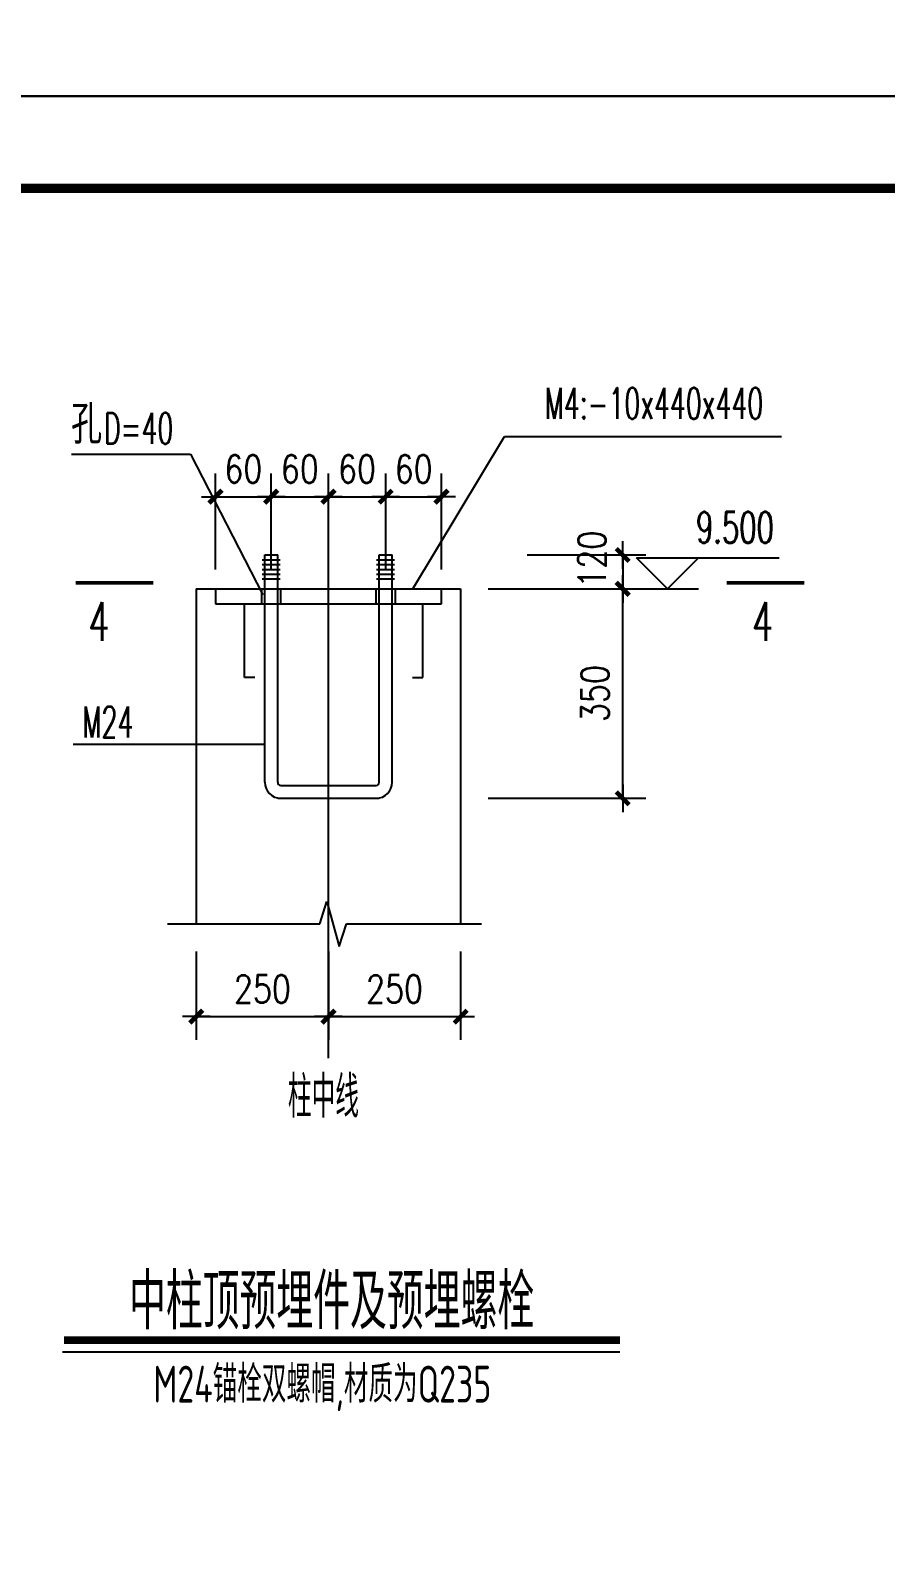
# Model space of a CAD drawing. Extents: x 2025205 to 2402328, y -557483 to 329036.
# Drawn here: x 2159144 to 2168411, y -273040 to -256634 of the extents above; entities that cross this region are included whole.
import ezdxf
from ezdxf.enums import TextEntityAlignment as Align

# ---------------------------------------------------------------- set-up
doc = ezdxf.new("R2010")
doc.units = 0
doc.header["$LTSCALE"] = 1500
doc.header["$MEASUREMENT"] = 0
for name, color, linetype in [('AXIS', 3, 'Continuous'), ('OTHER', 7, 'Continuous'), ('PUB_DIM', 3, 'Continuous'), ('PUB_TEXT', 7, 'Continuous'), ('PUB_TITLE', 4, 'Continuous')]:
    doc.layers.add(name, color=color, linetype=linetype)
doc.styles.add('_HZTXT', font='txt.shx', dxfattribs={"width": 0.8, "bigfont": 'hztxt.shx'})
doc.styles.add('_SIMPLEX', font='SIMPLEX.shx', dxfattribs={"width": 0.8, "bigfont": 'tssdchn.shx'})
doc.styles.add('DIM_FONT', font='SIMPLEX.shx', dxfattribs={"width": 0.8})
doc.styles.add('TSSD_DIMENSION', font='tssdeng.shx', dxfattribs={"width": 0.8, "bigfont": 'tssdchn.shx'})
doc.styles.add('TSSD_REIN', font='TSSDENG', dxfattribs={"width": 0.8, "bigfont": 'TSSDCHN'})
doc.dimstyles.new('DIMN', dxfattribs={"dimtxt": 300, "dimasz": 1, "dimexe": 250, "dimexo": 300, "dimgap": 150, "dimtad": 1, "dimdec": 0, "dimzin": 0, "dimdsep": 46, "dimtxsty": 'DIM_FONT', "dimblk": '_DIMX', "dimcen": 0.09, "dimclrt": 7, "dimadec": 0, "dimazin": 0, "dimtfac": 1, "dimtdec": 0, "dimtix": 1, "dimtmove": 2, "dimatfit": 3, "dimldrblk": '_DIMX', "dimfxl": 1, "dimtolj": 1, "dimtzin": 0, "dimarcsym": 0})

# ---------------------------------------------------------------- blocks, each defined once
blk = doc.blocks.new('_DIMX')
blk.add_line((-150, 0), (150, 0))
at = {"const_width": 50}
blk.add_lwpolyline([(-70, -70), (70, 70)], dxfattribs=at)
blk = doc.blocks.new('*D110')
at = {"color": 0, "lineweight": -2, "transparency": 16777216}
for p, q in [((2164527.328654938, -262317.887713744), (2165811.599409323, -262317.887713744)), ((2165561.599409323, -262318.887713744), (2165561.599409323, -262684.3585896223)), ((2164527.328654938, -262685.3585896223), (2165811.599409323, -262685.3585896223))]:
    blk.add_line(p, q, dxfattribs=at)
at = {"layer": 'Defpoints', "color": 0, "transparency": 16777216}
for p in [(2164227.328654938, -262317.887713744), (2164227.328654938, -262685.3585896223), (2165561.599409323, -262685.3585896223)]:
    blk.add_point(p, dxfattribs=at)
at = {"color": 0, "lineweight": -2, "transparency": 16777216}
for p, rotation in [((2165561.599409323, -262317.887713744), 90), ((2165561.599409323, -262685.3585896223), 270)]:
    blk.add_blockref('_DIMX', p, dxfattribs=dict(at, rotation=rotation))
at = {"color": 7, "transparency": 16777216, "insert": (2165229.264538947, -262364.5393990445), "char_height": 300, "attachment_point": 5, "rotation": 90, "style": 'DIM_FONT'}
blk.add_mtext('\\A1;120', dxfattribs=at)
blk = doc.blocks.new('*D111')
at = {"color": 0, "lineweight": -2, "transparency": 16777216}
for p, q in [((2162994.347913917, -262474.9585896222), (2162994.347913917, -261436.31129268)), ((2163598.748843695, -262474.9585896222), (2163598.748843695, -261436.31129268)), ((2162993.347913917, -261686.31129268), (2162992.347913917, -261686.31129268)), ((2162994.347913917, -261686.31129268), (2163598.748843695, -261686.31129268)), ((2163599.748843695, -261686.31129268), (2163600.748843695, -261686.31129268))]:
    blk.add_line(p, q, dxfattribs=at)
at = {"layer": 'Defpoints', "color": 0, "transparency": 16777216}
for p in [(2163598.748843695, -261686.31129268), (2162994.347913917, -262774.9585896222), (2163598.748843695, -262774.9585896222)]:
    blk.add_point(p, dxfattribs=at)
at = {"color": 0, "lineweight": -2, "transparency": 16777216}
blk.add_blockref('_DIMX', (2162994.347913917, -261686.31129268), dxfattribs=at)
at = {"color": 0, "lineweight": -2, "transparency": 16777216, "rotation": 180}
blk.add_blockref('_DIMX', (2163598.748843695, -261686.31129268), dxfattribs=at)
at = {"color": 7, "transparency": 16777216, "insert": (2163296.548378806, -261386.31129268), "char_height": 300, "attachment_point": 5, "style": 'DIM_FONT'}
blk.add_mtext('\\A1;60', dxfattribs=at)
blk = doc.blocks.new('*D112')
at = {"color": 0, "lineweight": -2, "transparency": 16777216}
for p, q in [((2162374.347913917, -262474.9585896222), (2162374.347913917, -261436.31129268)), ((2162994.347913917, -262474.9585896222), (2162994.347913917, -261436.31129268)), ((2162373.347913917, -261686.31129268), (2162372.347913917, -261686.31129268)), ((2162374.347913917, -261686.31129268), (2162994.347913917, -261686.31129268)), ((2162995.347913917, -261686.31129268), (2162996.347913917, -261686.31129268))]:
    blk.add_line(p, q, dxfattribs=at)
at = {"layer": 'Defpoints', "color": 0, "transparency": 16777216}
for p in [(2162994.347913917, -261686.31129268), (2162374.347913917, -262774.9585896222), (2162994.347913917, -262774.9585896222)]:
    blk.add_point(p, dxfattribs=at)
at = {"color": 0, "lineweight": -2, "transparency": 16777216}
blk.add_blockref('_DIMX', (2162374.347913917, -261686.31129268), dxfattribs=at)
at = {"color": 0, "lineweight": -2, "transparency": 16777216, "rotation": 180}
blk.add_blockref('_DIMX', (2162994.347913917, -261686.31129268), dxfattribs=at)
at = {"color": 7, "transparency": 16777216, "insert": (2162684.347913917, -261386.31129268), "char_height": 300, "attachment_point": 5, "style": 'DIM_FONT'}
blk.add_mtext('\\A1;60', dxfattribs=at)
blk = doc.blocks.new('*D113')
at = {"color": 0, "lineweight": -2, "transparency": 16777216}
for p, q in [((2161754.347913917, -262474.9585896222), (2161754.347913917, -261436.31129268)), ((2162374.347913917, -262474.9585896222), (2162374.347913917, -261436.31129268)), ((2161753.347913917, -261686.31129268), (2161752.347913917, -261686.31129268)), ((2161754.347913917, -261686.31129268), (2162374.347913917, -261686.31129268)), ((2162375.347913917, -261686.31129268), (2162376.347913917, -261686.31129268))]:
    blk.add_line(p, q, dxfattribs=at)
at = {"layer": 'Defpoints', "color": 0, "transparency": 16777216}
for p in [(2162374.347913917, -261686.31129268), (2161754.347913917, -262774.9585896222), (2162374.347913917, -262774.9585896222)]:
    blk.add_point(p, dxfattribs=at)
at = {"color": 0, "lineweight": -2, "transparency": 16777216}
blk.add_blockref('_DIMX', (2161754.347913917, -261686.31129268), dxfattribs=at)
at = {"color": 0, "lineweight": -2, "transparency": 16777216, "rotation": 180}
blk.add_blockref('_DIMX', (2162374.347913917, -261686.31129268), dxfattribs=at)
at = {"color": 7, "transparency": 16777216, "insert": (2162064.347913917, -261386.31129268), "char_height": 300, "attachment_point": 5, "style": 'DIM_FONT'}
blk.add_mtext('\\A1;60', dxfattribs=at)
blk = doc.blocks.new('*D114')
at = {"color": 0, "lineweight": -2, "transparency": 16777216}
for p, q in [((2161150.311259714, -262474.9585896222), (2161150.311259714, -261436.31129268)), ((2161754.347913917, -262474.9585896222), (2161754.347913917, -261436.31129268)), ((2161149.311259714, -261686.31129268), (2161148.311259714, -261686.31129268)), ((2161150.311259714, -261686.31129268), (2161754.347913917, -261686.31129268)), ((2161755.347913917, -261686.31129268), (2161756.347913917, -261686.31129268))]:
    blk.add_line(p, q, dxfattribs=at)
at = {"layer": 'Defpoints', "color": 0, "transparency": 16777216}
for p in [(2161754.347913917, -261686.31129268), (2161150.311259714, -262774.9585896222), (2161754.347913917, -262774.9585896222)]:
    blk.add_point(p, dxfattribs=at)
at = {"color": 0, "lineweight": -2, "transparency": 16777216}
blk.add_blockref('_DIMX', (2161150.311259714, -261686.31129268), dxfattribs=at)
at = {"color": 0, "lineweight": -2, "transparency": 16777216, "rotation": 180}
blk.add_blockref('_DIMX', (2161754.347913917, -261686.31129268), dxfattribs=at)
at = {"color": 7, "transparency": 16777216, "insert": (2161452.329586816, -261386.31129268), "char_height": 300, "attachment_point": 5, "style": 'DIM_FONT'}
blk.add_mtext('\\A1;60', dxfattribs=at)

msp = doc.modelspace()

# ---------------------------------------------------------------- linework, layer by layer
for p, q in [((2163288.894266743, -262685.3585896223), (2164279.520247439, -261036.2241490598)), ((2164279.520247439, -261036.2241490598), (2167280.241783365, -261036.2241490598)), ((2159592.579250016, -261225.1137630077), (2160881.659147304, -261225.1137630077)), ((2160881.659147304, -261225.1137630077), (2161664.185485533, -262749.4234003097)), ((2161684.347913917, -262317.887713744), (2161824.347913917, -262317.887713744)), ((2161684.347913917, -264780.2903309616), (2161684.347913917, -262317.887713744)), ((2161824.347913917, -264780.2903309616), (2161824.347913917, -262317.887713744)), ((2162924.347913917, -262317.887713744), (2163064.347913917, -262317.887713744)), ((2162924.347913917, -264780.2903309616), (2162924.347913917, -262317.887713744)), ((2163064.347913917, -264780.2903309616), (2163064.347913917, -262317.887713744)), ((2161656.265618595, -262369.7925286699), (2161850.647029444, -262369.7925286699)), ((2161656.265618595, -262421.6973435957), (2161850.647029444, -262421.6973435957)), ((2161656.265618595, -262473.6021585215), (2161850.647029444, -262473.6021585215)), ((2162896.265618595, -262369.7925286699), (2163090.647029444, -262369.7925286699)), ((2162896.265618595, -262421.6973435957), (2163090.647029444, -262421.6973435957)), ((2162896.265618595, -262473.6021585215), (2163090.647029444, -262473.6021585215)), ((2161656.265618595, -262525.5069734473), (2161850.647029444, -262525.5069734473)), ((2161656.265618595, -262577.4117883732), (2161850.647029444, -262577.4117883732)), ((2162896.265618595, -262525.5069734473), (2163090.647029444, -262525.5069734473)), ((2162896.265618595, -262577.4117883732), (2163090.647029444, -262577.4117883732)), ((2160942.347913917, -262685.3585896223), (2163806.347913917, -262685.3585896223)), ((2160942.347913917, -262685.3585896223), (2160942.347913917, -266314.6104869511)), ((2161150.311259714, -262685.3585896223), (2161150.311259714, -262846.5144208588)), ((2161649.112887473, -262685.3585896223), (2161649.112887473, -262846.5144208588)), ((2161855.455134201, -262685.3585896223), (2161855.455134201, -262846.5144208588)), ((2162889.112887473, -262685.3585896223), (2162889.112887473, -262846.5144208588)), ((2163095.455134201, -262685.3585896223), (2163095.455134201, -262846.5144208588)), ((2163598.748843695, -262846.5144208588), (2163598.748843695, -262685.3585896223)), ((2163806.347913917, -262685.3585896223), (2163806.347913917, -266314.6104869511)), ((2161150.311259714, -262846.5144208588), (2163598.748843695, -262846.5144208588)), ((2161466.387619123, -263644.1222954632), (2161466.387619123, -262846.5144208588)), ((2163396.352484286, -263644.1222954632), (2163396.352484286, -262846.5144208588)), ((2161577.362998816, -263644.1222954632), (2161466.387619123, -263644.1222954632)), ((2163285.377104593, -263644.1222954632), (2163396.352484286, -263644.1222954632)), ((2159607.881504164, -264367.7690294607), (2161684.347913917, -264367.7690294607)), ((2161857.947913917, -264813.8903309616), (2162890.747913917, -264813.8903309616)), ((2161824.347913917, -264953.8903309616), (2162924.347913917, -264953.8903309616)), ((2159493.673718339, -270951.6703032072), (2165532.309093236, -270951.6703032072))]:
    msp.add_line(p, q)
at = {"const_width": 83.99999999999999}
msp.add_lwpolyline([(2159507.933800719, -270823.4363937025), (2165532.309093236, -270823.4363937025)], dxfattribs=at)
for centre, radius, start, end in [((2161857.947913917, -264780.2903309616), 173.5999999999999, 180, 270), ((2161857.947913917, -264780.2903309616), 33.59999999999999, 180, 270), ((2162890.747913917, -264780.2903309616), 173.5999999999999, 270, 0), ((2162890.747913917, -264780.2903309616), 33.59999999999999, 270, 0)]:
    msp.add_arc(centre, radius, start, end)
at = {"layer": 'AXIS'}
msp.add_line((2162374.347913917, -267767.4774242949), (2162374.347913917, -261498.6774735472), dxfattribs=at)
at = {"layer": 'OTHER'}
for p, q in [((2162279.796703706, -266314.610486952), (2162357.57448304, -266070.1660376186)), ((2162357.57448304, -266070.1660376186), (2162490.90781904, -266559.0549362854)), ((2160631.236796585, -266314.610486951), (2162279.796703706, -266314.610486952)), ((2162490.90781904, -266559.0549362854), (2162568.685598373, -266314.610486952)), ((2162568.685598373, -266314.610486952), (2164031.236864585, -266314.610486952))]:
    msp.add_line(p, q, dxfattribs=at)
at = {"layer": 'PUB_DIM'}
for p, q in [((2166047.059207588, -262685.3585896223), (2165711.067607589, -262349.3669896222)), ((2165711.067607589, -262349.3669896222), (2166383.050807589, -262349.3669896222)), ((2166383.050807589, -262349.3669896222), (2166047.059207588, -262685.3585896223)), ((2166383.050807589, -262349.3669896222), (2167256.628967589, -262349.3669896222)), ((2165711.067607589, -262685.3585896223), (2166383.050807589, -262685.3585896223))]:
    msp.add_line(p, q, dxfattribs=at)
at = {"layer": 'PUB_DIM', "const_width": 41.99999999999999}
for points in [[(2159635.584148208, -262619.1703364467), (2160475.584148208, -262619.1703364467)], [(2167527.872916719, -262619.1703364467), (2166687.872916719, -262619.1703364467)]]:
    msp.add_lwpolyline(points, dxfattribs=at)
at = {"layer": 'PUB_TITLE', "linetype": 'ByBlock'}
msp.add_lwpolyline([(2066227.348934818, -257346.4995873286), (2177677.348934818, -257346.4995873286), (2177677.348934818, -194346.4995873286), (2066227.348934818, -194346.4995873286)], close=True, dxfattribs=at)
at = {"layer": 'PUB_TITLE'}
msp.add_lwpolyline([(2088577.348934818, -299346.4995873286), (2177677.348934818, -299346.4995873286), (2177677.348934818, -257346.4995873286), (2088577.348934818, -257346.4995873286)], close=True, dxfattribs=at)
at = {"layer": 'PUB_TITLE', "const_width": 100}
msp.add_lwpolyline([(2091077.348934818, -298346.4995873286), (2176677.348934818, -298346.4995873286), (2176677.348934818, -258346.4995873286), (2091077.348934818, -258346.4995873286)], close=True, dxfattribs=at)

# ---------------------------------------------------------------- texts
at = {"color": 3, "style": 'TSSD_DIMENSION', "width": 0.699999988079071}
msp.add_text('中柱顶预埋件及预埋螺栓', height=600, dxfattribs=at).set_placement((2160214.370159848, -270706.139241561))
at = {"color": 4, "style": 'TSSD_REIN', "width": 0.699999988079071}
msp.add_text('M24锚栓双螺帽,材质为Q235', height=400, dxfattribs=at).set_placement((2160477.140700779, -271500.0351532142))
at = {"layer": 'PUB_DIM', "style": 'DIM_FONT', "width": 0.65}
msp.add_text('9.500', height=335.9915999999999, dxfattribs=at).set_placement((2167198.841727863, -262187.2431048739), align=Align.RIGHT)
for p in [(2159887.584148208, -263039.1703364467), (2167077.390268357, -263039.1703364467)]:
    msp.add_text('4', height=419.9999999999999, dxfattribs=at).set_placement(p, align=Align.MIDDLE)
at = {"layer": 'PUB_TEXT'}
for s, height, style, width, p in [('M4:-10x440x440', 335.9999999999999, '_SIMPLEX', 0.6, (2164716.50171175, -260844.7953145488)), ('孔', 419.9999999999999, '_HZTXT', 0.8, (2159586.184813882, -261114.3571466136)), ('D=40', 335.9999999999999, '_SIMPLEX', 0.6, (2159941.466451677, -261114.3571466136)), ('M24', 335.9999999999999, '_SIMPLEX', 0.6, (2159707.697758928, -264296.5279686247)), ('柱中线', 450, '_SIMPLEX', 0.6, (2161935.022410919, -268412.914522057))]:
    msp.add_text(s, height=height, dxfattribs=dict(at, style=style, width=width)).set_placement(p)

# ---------------------------------------------------------------- dimensions: what is measured, and where the dimension line sits
for p1, p2, picture, middle in [((2161150.311259714, -262774.9585896222), (2161754.347913917, -262774.9585896222), '*D114', (2161452.329586816, -261386.31129268)), ((2161754.347913917, -262774.9585896222), (2162374.347913917, -262774.9585896222), '*D113', (2162064.347913917, -261386.31129268)), ((2162374.347913917, -262774.9585896222), (2162994.347913917, -262774.9585896222), '*D112', (2162684.347913917, -261386.31129268)), ((2162994.347913917, -262774.9585896222), (2163598.748843695, -262774.9585896222), '*D111', (2163296.548378806, -261386.31129268))]:
    dim = msp.add_aligned_dim(p1=p1, p2=p2, distance=1088.6472969422175, text='60', dimstyle='DIMN')
    dim.commit()
    dim.dimension.update_dxf_attribs({"geometry": picture, "text_midpoint": middle})
dim = msp.add_linear_dim(base=(2165561.599409323, -262685.3585896223), p1=(2164227.328654938, -262317.887713744), p2=(2164227.328654938, -262685.3585896223), angle=90, text='120', dimstyle='DIMN')
dim.commit()
dim.dimension.update_dxf_attribs({"geometry": '*D110', "text_midpoint": (2165229.264538947, -262364.5393990445), "dimtype": 160})
msp.add_linear_dim(base=(2165561.599409323, -262685.3585896223), p1=(2163804.024267308, -264953.8903309616), p2=(2163804.024267308, -262685.3585896223), angle=90, text='350', dimstyle='DIMN').render()
for base, p1, p2 in [((2162374.347913917, -267319.0568762944), (2160942.347913917, -266314.6104869511), (2162374.347913917, -266314.6104869511)), ((2163806.347913917, -267319.0568762944), (2162374.347913917, -266314.6104869511), (2163806.347913917, -266314.6104869511))]:
    msp.add_linear_dim(base=base, p1=p1, p2=p2, text='250', dimstyle='DIMN').render()

doc.saveas('drawing.dxf')
